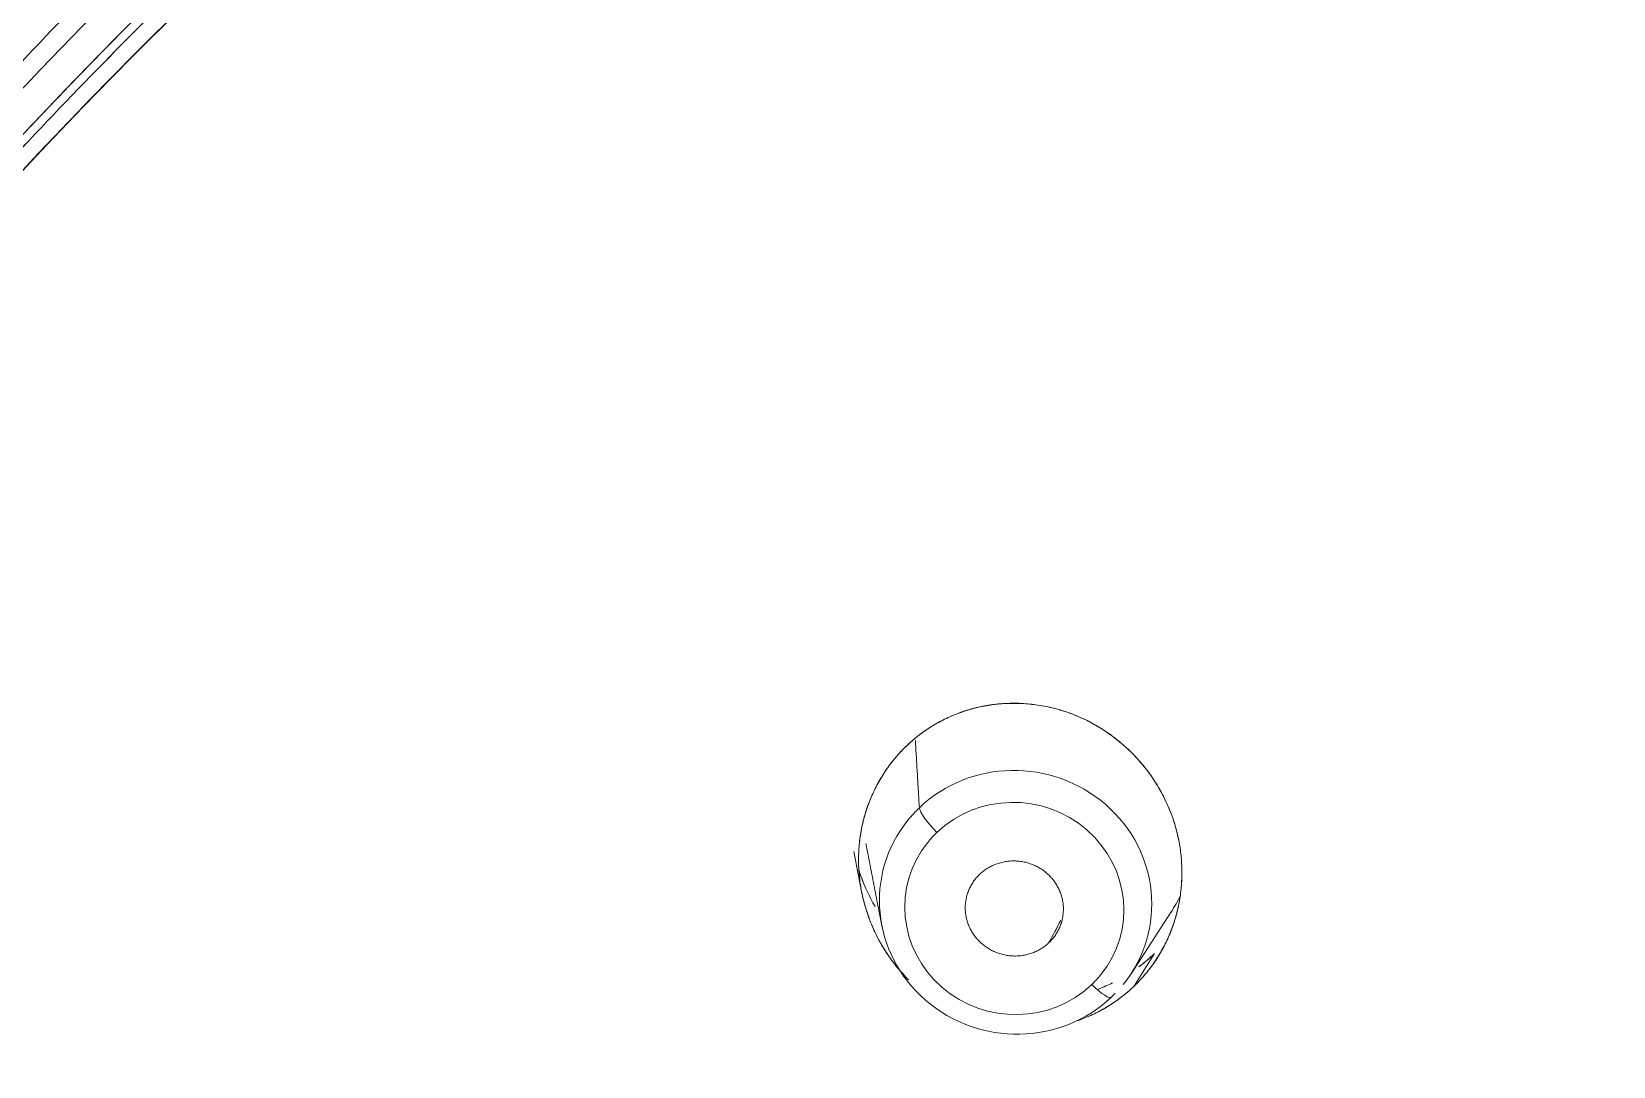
# Model space of a CAD drawing. Extents: x 6453 to 7582, y 0 to 827.
# Drawn here: x 6915.52 to 6933.23, y 524.31 to 535.89 of the extents above; entities that cross this region are included whole.
import ezdxf

# ---------------------------------------------------------------- set-up
doc = ezdxf.new("R2010")
doc.units = 0
doc.header["$LTSCALE"] = 30
doc.header["$MEASUREMENT"] = 0
doc.linetypes.add('HIDDEN2', pattern=[4.7625, 3.175, -1.5875])
doc.layers.add('1', color=7, linetype='CONTINUOUS')
doc.layers.add('2', color=1, linetype='HIDDEN2')

msp = doc.modelspace()

# ---------------------------------------------------------------- linework, layer by layer
at = {"layer": '1', "color": 7, "linetype": 'Continuous', "lineweight": 18}
for p, q in [((6924.723, 526.716), (6924.81, 526.267)), ((6924.723, 526.716), (6924.81, 526.267)), ((6927.827, 525.347), (6928.276, 526.039)), ((6927.857, 525.203), (6928.091, 525.574)), ((6927.857, 525.203), (6928.091, 525.574)), ((6928.091, 525.574), (6927.857, 525.203)), ((6928.091, 525.574), (6927.857, 525.203)), ((6928.106, 525.502), (6928.112, 525.511))]:
    msp.add_line(p, q, dxfattribs=at)
for centre, major_axis, ratio, start_param, end_param in [((6959.952, 496.519), (-59.628, 0), 0.953717, 3.141593, 6.283185), ((6959.952, 496.519), (-59.628, 0), 0.953717, 3.141593, 6.274276), ((6926.534, 526.146), (-1.498, 0.292), 0.966226, 2.66786, 5.682812), ((6926.534, 526.146), (-1.498, 0.292), 0.966226, 5.809453, 8.824405)]:
    msp.add_ellipse(centre, major_axis=major_axis, ratio=ratio, start_param=start_param, end_param=end_param, dxfattribs=at)
at = {"layer": '1', "color": 7, "linetype": 'Continuous', "lineweight": 13}
for centre, major_axis, ratio, start_param, end_param in [((6926.52, 526.077), (-1.205, 0.235), 0.966226, 2.66786, 5.682812), ((6926.534, 526.146), (-1.498, 0.292), 0.966226, 5.682812, 5.809453), ((6925.669, 527.005), (0.207, -0.217), 0.212631, 3.387792, 4.861938), ((6926.52, 526.077), (1.205, -0.235), 0.966226, 2.66786, 5.682812), ((6926.52, 526.077), (1.205, -0.235), 0.966226, 2.54122, 2.66786), ((6926.52, 526.077), (-1.205, 0.235), 0.966226, 2.54122, 2.66786), ((6927.401, 525.301), (-0.207, 0.217), 0.212631, 1.720345, 3.194492)]:
    msp.add_ellipse(centre, major_axis=major_axis, ratio=ratio, start_param=start_param, end_param=end_param, dxfattribs=at)
at = {"layer": '1', "color": 7, "linetype": 'Continuous', "lineweight": 18}
for points, knots in [([(6962.419, 439.668), (6962.999, 439.691), (6964.676, 439.78), (6967.443, 440.04), (6970.703, 440.52), (6973.93, 441.172), (6977.115, 441.992), (6980.248, 442.979), (6983.318, 444.129), (6986.318, 445.439), (6989.237, 446.905), (6992.067, 448.523), (6994.799, 450.287), (6997.425, 452.192), (6999.937, 454.232), (7002.327, 456.402), (7004.588, 458.694), (7006.713, 461.101), (7008.695, 463.617), (7010.529, 466.233), (7012.208, 468.942), (7013.729, 471.735), (7015.085, 474.604), (7016.274, 477.54), (7017.291, 480.534), (7018.133, 483.576), (7018.799, 486.659), (7019.284, 489.772), (7019.59, 492.905), (7019.713, 496.05), (7019.655, 499.196), (7019.414, 502.335), (7018.993, 505.456), (7018.391, 508.55), (7017.612, 511.608), (7016.657, 514.62), (7015.53, 517.578), (7014.233, 520.471), (7012.77, 523.292), (7011.147, 526.031), (7009.368, 528.681), (7007.439, 531.234), (7005.364, 533.681), (7003.152, 536.015), (7000.807, 538.229), (6998.339, 540.316), (6995.753, 542.27), (6993.058, 544.085), (6990.263, 545.755), (6987.375, 547.276), (6984.403, 548.643), (6981.357, 549.85), (6978.245, 550.896), (6975.078, 551.776), (6971.865, 552.489), (6968.616, 553.031), (6965.34, 553.401), (6962.047, 553.598), (6958.749, 553.622), (6955.453, 553.471), (6952.172, 553.148), (6948.914, 552.652), (6945.69, 551.986), (6942.51, 551.151), (6939.382, 550.149), (6936.317, 548.985), (6933.324, 547.661), (6930.413, 546.181), (6927.591, 544.551), (6924.868, 542.774), (6922.252, 540.857), (6919.75, 538.805), (6917.371, 536.624), (6915.122, 534.322), (6913.01, 531.904), (6911.04, 529.379), (6909.22, 526.755), (6907.554, 524.038), (6906.048, 521.238), (6904.706, 518.363), (6903.532, 515.422), (6902.531, 512.423), (6901.704, 509.377), (6901.055, 506.291), (6900.585, 503.176), (6900.295, 500.041), (6900.188, 496.896), (6900.263, 493.75), (6900.519, 490.612), (6900.956, 487.493), (6901.573, 484.402), (6902.368, 481.348), (6903.339, 478.34), (6904.481, 475.388), (6905.793, 472.5), (6907.27, 469.686), (6908.907, 466.954), (6910.699, 464.313), (6912.642, 461.769), (6914.729, 459.332), (6916.953, 457.008), (6919.309, 454.805), (6921.788, 452.73), (6924.384, 450.788), (6927.088, 448.985), (6929.892, 447.328), (6932.788, 445.82), (6935.766, 444.468), (6938.818, 443.274), (6941.935, 442.243), (6945.107, 441.377), (6948.323, 440.68), (6951.575, 440.153), (6954.634, 439.822), (6956.606, 439.702), (6957.484, 439.668)], [0, 0, 0, 0, 0.004702, 0.013606, 0.022511, 0.031416, 0.040321, 0.049226, 0.058131, 0.067035, 0.07594, 0.084844, 0.093748, 0.102652, 0.111556, 0.120459, 0.129362, 0.138265, 0.147168, 0.15607, 0.164972, 0.173874, 0.182775, 0.191676, 0.200577, 0.209478, 0.218378, 0.227279, 0.236179, 0.245079, 0.253978, 0.262878, 0.271778, 0.280678, 0.289578, 0.298478, 0.307379, 0.316279, 0.32518, 0.334081, 0.342982, 0.351884, 0.360785, 0.369687, 0.37859, 0.387493, 0.396396, 0.405299, 0.414202, 0.423106, 0.43201, 0.440914, 0.449818, 0.458723, 0.467628, 0.476532, 0.485437, 0.494342, 0.503247, 0.512152, 0.521057, 0.529962, 0.538867, 0.547772, 0.556677, 0.565582, 0.574486, 0.583391, 0.592295, 0.601199, 0.610103, 0.619007, 0.62791, 0.636813, 0.645716, 0.654619, 0.663521, 0.672423, 0.681325, 0.690226, 0.699127, 0.708028, 0.716929, 0.725829, 0.734729, 0.743629, 0.752529, 0.761429, 0.770329, 0.779229, 0.788129, 0.797029, 0.805929, 0.814829, 0.82373, 0.832631, 0.841532, 0.850433, 0.859334, 0.868236, 0.877138, 0.886041, 0.894944, 0.903847, 0.91275, 0.921653, 0.930557, 0.939461, 0.948365, 0.95727, 0.966174, 0.975079, 0.983983, 0.992888, 1, 1, 1, 1]), ([(6995.778, 451.033), (6996.33, 451.416), (6997.748, 452.443), (6999.935, 454.234), (7002.327, 456.401), (7004.588, 458.694), (7006.713, 461.101), (7008.695, 463.617), (7010.529, 466.233), (7012.208, 468.942), (7013.729, 471.735), (7015.085, 474.604), (7016.274, 477.54), (7017.291, 480.534), (7018.133, 483.576), (7018.799, 486.659), (7019.284, 489.772), (7019.59, 492.905), (7019.713, 496.05), (7019.655, 499.196), (7019.414, 502.335), (7018.993, 505.456), (7018.391, 508.55), (7017.612, 511.608), (7016.657, 514.62), (7015.53, 517.578), (7014.233, 520.471), (7012.77, 523.292), (7011.147, 526.031), (7009.368, 528.681), (7007.439, 531.234), (7005.364, 533.681), (7003.152, 536.015), (7000.807, 538.229), (6998.339, 540.316), (6995.753, 542.27), (6993.058, 544.085), (6990.263, 545.755), (6987.375, 547.276), (6984.403, 548.643), (6981.357, 549.85), (6978.245, 550.896), (6975.078, 551.776), (6971.865, 552.489), (6968.616, 553.031), (6965.34, 553.401), (6962.047, 553.598), (6958.749, 553.622), (6955.453, 553.471), (6952.172, 553.148), (6948.914, 552.652), (6945.69, 551.986), (6942.51, 551.151), (6939.382, 550.149), (6936.317, 548.985), (6933.324, 547.661), (6930.413, 546.181), (6927.591, 544.551), (6924.868, 542.774), (6922.252, 540.857), (6919.75, 538.805), (6917.371, 536.624), (6915.122, 534.322), (6913.01, 531.904), (6911.04, 529.379), (6909.22, 526.755), (6907.554, 524.038), (6906.048, 521.238), (6904.706, 518.363), (6903.532, 515.422), (6902.531, 512.423), (6901.704, 509.377), (6901.055, 506.291), (6900.585, 503.176), (6900.295, 500.041), (6900.188, 496.896), (6900.263, 493.75), (6900.519, 490.612), (6900.956, 487.493), (6901.573, 484.402), (6902.368, 481.348), (6903.339, 478.34), (6904.481, 475.388), (6905.793, 472.5), (6907.27, 469.686), (6908.907, 466.954), (6910.699, 464.313), (6912.642, 461.769), (6914.729, 459.332), (6916.954, 457.009), (6919.307, 454.804), (6921.793, 452.736), (6923.685, 451.284), (6924.774, 450.56), (6924.962, 450.437)], [0, 0, 0, 0, 0.006833, 0.017845, 0.028856, 0.039868, 0.050878, 0.061889, 0.072899, 0.083908, 0.094918, 0.105926, 0.116935, 0.127943, 0.138951, 0.149959, 0.160966, 0.171973, 0.18298, 0.193987, 0.204994, 0.216001, 0.227008, 0.238016, 0.249023, 0.26003, 0.271038, 0.282046, 0.293055, 0.304063, 0.315072, 0.326082, 0.337091, 0.348102, 0.359112, 0.370123, 0.381134, 0.392146, 0.403157, 0.414169, 0.425182, 0.436194, 0.447207, 0.45822, 0.469233, 0.480246, 0.491259, 0.502272, 0.513286, 0.524299, 0.535313, 0.546326, 0.557339, 0.568352, 0.579365, 0.590378, 0.601391, 0.612403, 0.623416, 0.634428, 0.645439, 0.656451, 0.667462, 0.678472, 0.689483, 0.700493, 0.711502, 0.722512, 0.73352, 0.744529, 0.755537, 0.766545, 0.777553, 0.78856, 0.799567, 0.810574, 0.821581, 0.832588, 0.843595, 0.854602, 0.865609, 0.876617, 0.887624, 0.898632, 0.90964, 0.920649, 0.931657, 0.942666, 0.953676, 0.964686, 0.975696, 0.986706, 0.997717, 1, 1, 1, 1]), ([(6925.316, 527.899), (6925.321, 527.904), (6925.331, 527.914), (6925.347, 527.928), (6925.363, 527.942), (6925.379, 527.957), (6925.395, 527.97), (6925.412, 527.984), (6925.428, 527.998), (6925.445, 528.011), (6925.462, 528.024), (6925.48, 528.037), (6925.497, 528.049), (6925.515, 528.062), (6925.532, 528.074), (6925.55, 528.086), (6925.568, 528.098), (6925.605, 528.121), (6925.662, 528.155), (6925.74, 528.196), (6925.819, 528.233), (6925.93, 528.278), (6926.074, 528.323), (6926.253, 528.359), (6926.437, 528.375), (6926.684, 528.372), (6926.991, 528.324), (6927.282, 528.213), (6927.496, 528.092), (6927.649, 527.986), (6927.791, 527.865), (6927.921, 527.732), (6928.036, 527.588), (6928.136, 527.435), (6928.22, 527.275), (6928.288, 527.112), (6928.34, 526.945), (6928.375, 526.776), (6928.394, 526.603), (6928.397, 526.429), (6928.385, 526.255), (6928.356, 526.084), (6928.31, 525.918), (6928.259, 525.785), (6928.21, 525.681), (6928.17, 525.606), (6928.126, 525.532), (6928.088, 525.474), (6928.056, 525.43), (6928.034, 525.4), (6928.01, 525.37), (6927.986, 525.341), (6927.962, 525.312), (6927.936, 525.284), (6927.91, 525.257), (6927.884, 525.23), (6927.866, 525.212), (6927.857, 525.203)], [0, 0, 0, 0, 0.0038, 0.007598, 0.011397, 0.015196, 0.018995, 0.022796, 0.026598, 0.030403, 0.03421, 0.038021, 0.041836, 0.045655, 0.049479, 0.053308, 0.057143, 0.060985, 0.076604, 0.092186, 0.107763, 0.123373, 0.155624, 0.187764, 0.220124, 0.253032, 0.318385, 0.382531, 0.414546, 0.446795, 0.479364, 0.511427, 0.54319, 0.575185, 0.606273, 0.636982, 0.667082, 0.697123, 0.727373, 0.757745, 0.788434, 0.818707, 0.848865, 0.879215, 0.894315, 0.90939, 0.924476, 0.939614, 0.946357, 0.953083, 0.959796, 0.9665, 0.973198, 0.979894, 0.98659, 0.993291, 1, 1, 1, 1]), ([(6925.316, 527.899), (6925.321, 527.904), (6925.331, 527.914), (6925.347, 527.928), (6925.363, 527.942), (6925.379, 527.957), (6925.395, 527.97), (6925.412, 527.984), (6925.428, 527.998), (6925.445, 528.011), (6925.462, 528.024), (6925.48, 528.037), (6925.497, 528.049), (6925.515, 528.062), (6925.532, 528.074), (6925.55, 528.086), (6925.568, 528.098), (6925.605, 528.121), (6925.662, 528.155), (6925.74, 528.196), (6925.819, 528.233), (6925.93, 528.278), (6926.074, 528.323), (6926.253, 528.359), (6926.437, 528.375), (6926.684, 528.372), (6926.991, 528.324), (6927.282, 528.213), (6927.496, 528.092), (6927.649, 527.986), (6927.791, 527.865), (6927.921, 527.732), (6928.036, 527.588), (6928.136, 527.435), (6928.22, 527.275), (6928.288, 527.112), (6928.34, 526.945), (6928.375, 526.776), (6928.394, 526.603), (6928.397, 526.429), (6928.385, 526.255), (6928.356, 526.084), (6928.31, 525.918), (6928.259, 525.785), (6928.21, 525.681), (6928.17, 525.606), (6928.126, 525.532), (6928.088, 525.474), (6928.056, 525.43), (6928.034, 525.4), (6928.01, 525.37), (6927.986, 525.341), (6927.962, 525.312), (6927.936, 525.284), (6927.91, 525.257), (6927.884, 525.23), (6927.866, 525.212), (6927.857, 525.203)], [0, 0, 0, 0, 0.0038, 0.007598, 0.011397, 0.015196, 0.018995, 0.022796, 0.026598, 0.030403, 0.03421, 0.038021, 0.041836, 0.045655, 0.049479, 0.053308, 0.057143, 0.060985, 0.076604, 0.092186, 0.107763, 0.123373, 0.155624, 0.187764, 0.220124, 0.253032, 0.318385, 0.382531, 0.414546, 0.446795, 0.479364, 0.511427, 0.54319, 0.575185, 0.606273, 0.636982, 0.667082, 0.697123, 0.727373, 0.757745, 0.788434, 0.818707, 0.848865, 0.879215, 0.894315, 0.90939, 0.924476, 0.939614, 0.946357, 0.953083, 0.959796, 0.9665, 0.973198, 0.979894, 0.98659, 0.993291, 1, 1, 1, 1]), ([(6927.857, 525.203), (6927.862, 525.208), (6927.872, 525.218), (6927.887, 525.233), (6927.901, 525.247), (6927.916, 525.263), (6927.93, 525.278), (6927.944, 525.293), (6927.958, 525.309), (6927.972, 525.325), (6927.986, 525.341), (6927.999, 525.357), (6928.013, 525.374), (6928.026, 525.39), (6928.039, 525.407), (6928.052, 525.424), (6928.064, 525.441), (6928.089, 525.476), (6928.125, 525.53), (6928.169, 525.604), (6928.21, 525.68), (6928.258, 525.782), (6928.308, 525.913), (6928.354, 526.078), (6928.385, 526.251), (6928.398, 526.421), (6928.395, 526.589), (6928.378, 526.757), (6928.343, 526.932), (6928.292, 527.1), (6928.224, 527.268), (6928.135, 527.439), (6928.041, 527.58), (6927.965, 527.677), (6927.922, 527.726), (6927.886, 527.766), (6927.842, 527.813), (6927.786, 527.867), (6927.726, 527.92), (6927.68, 527.959), (6927.654, 527.979), (6927.637, 527.992), (6927.61, 528.012), (6927.55, 528.055), (6927.454, 528.116), (6927.346, 528.176), (6927.243, 528.223), (6927.13, 528.269), (6926.985, 528.315), (6926.808, 528.353), (6926.683, 528.367), (6926.588, 528.373), (6926.522, 528.375), (6926.427, 528.373), (6926.336, 528.366), (6926.217, 528.351), (6926.07, 528.321), (6925.928, 528.276), (6925.818, 528.232), (6925.738, 528.195), (6925.66, 528.154), (6925.599, 528.118), (6925.553, 528.088), (6925.521, 528.067), (6925.49, 528.044), (6925.459, 528.022), (6925.429, 527.998), (6925.4, 527.974), (6925.371, 527.95), (6925.343, 527.925), (6925.325, 527.908), (6925.316, 527.899)], [0, 0, 0, 0, 0.003693, 0.007392, 0.011098, 0.014808, 0.018525, 0.022248, 0.025977, 0.029711, 0.033452, 0.037199, 0.040952, 0.044711, 0.048476, 0.052247, 0.056024, 0.059807, 0.075055, 0.090294, 0.105528, 0.120758, 0.149848, 0.179737, 0.210774, 0.242196, 0.269447, 0.298393, 0.330356, 0.362922, 0.389482, 0.424703, 0.463081, 0.47733, 0.488452, 0.496937, 0.50529, 0.521692, 0.537645, 0.546919, 0.553099, 0.554789, 0.558238, 0.570493, 0.593289, 0.617364, 0.634984, 0.652232, 0.681356, 0.714525, 0.747, 0.747605, 0.764926, 0.781637, 0.797697, 0.813186, 0.845307, 0.876924, 0.892533, 0.908122, 0.923692, 0.939243, 0.946089, 0.952911, 0.95971, 0.966484, 0.973235, 0.979962, 0.986665, 0.993344, 1, 1, 1, 1]), ([(6927.857, 525.203), (6927.862, 525.208), (6927.872, 525.218), (6927.887, 525.233), (6927.901, 525.247), (6927.916, 525.263), (6927.93, 525.278), (6927.944, 525.293), (6927.958, 525.309), (6927.972, 525.325), (6927.986, 525.341), (6927.999, 525.357), (6928.013, 525.374), (6928.026, 525.39), (6928.039, 525.407), (6928.052, 525.424), (6928.064, 525.441), (6928.089, 525.476), (6928.125, 525.53), (6928.169, 525.604), (6928.21, 525.68), (6928.258, 525.782), (6928.308, 525.913), (6928.354, 526.078), (6928.385, 526.251), (6928.398, 526.421), (6928.395, 526.589), (6928.378, 526.757), (6928.343, 526.932), (6928.292, 527.1), (6928.224, 527.268), (6928.135, 527.439), (6928.041, 527.58), (6927.965, 527.677), (6927.922, 527.726), (6927.886, 527.766), (6927.842, 527.813), (6927.786, 527.867), (6927.726, 527.92), (6927.68, 527.959), (6927.654, 527.979), (6927.637, 527.992), (6927.61, 528.012), (6927.55, 528.055), (6927.454, 528.116), (6927.346, 528.176), (6927.243, 528.223), (6927.13, 528.269), (6926.985, 528.315), (6926.808, 528.353), (6926.683, 528.367), (6926.588, 528.373), (6926.522, 528.375), (6926.427, 528.373), (6926.336, 528.366), (6926.217, 528.351), (6926.07, 528.321), (6925.928, 528.276), (6925.818, 528.232), (6925.738, 528.195), (6925.66, 528.154), (6925.599, 528.118), (6925.553, 528.088), (6925.521, 528.067), (6925.49, 528.044), (6925.459, 528.022), (6925.429, 527.998), (6925.4, 527.974), (6925.371, 527.95), (6925.343, 527.925), (6925.325, 527.908), (6925.316, 527.899)], [0, 0, 0, 0, 0.003693, 0.007392, 0.011098, 0.014808, 0.018525, 0.022248, 0.025977, 0.029711, 0.033452, 0.037199, 0.040952, 0.044711, 0.048476, 0.052247, 0.056024, 0.059807, 0.075055, 0.090294, 0.105528, 0.120758, 0.149848, 0.179737, 0.210774, 0.242196, 0.269447, 0.298393, 0.330356, 0.362922, 0.389482, 0.424703, 0.463081, 0.47733, 0.488452, 0.496937, 0.50529, 0.521692, 0.537645, 0.546919, 0.553099, 0.554789, 0.558238, 0.570493, 0.593289, 0.617364, 0.634984, 0.652232, 0.681356, 0.714525, 0.747, 0.747605, 0.764926, 0.781637, 0.797697, 0.813186, 0.845307, 0.876924, 0.892533, 0.908122, 0.923692, 0.939243, 0.946089, 0.952911, 0.95971, 0.966484, 0.973235, 0.979962, 0.986665, 0.993344, 1, 1, 1, 1]), ([(6925.333, 525.282), (6925.328, 525.287), (6925.28, 525.336), (6925.193, 525.434), (6925.083, 525.586), (6924.987, 525.749), (6924.909, 525.922), (6924.847, 526.101), (6924.808, 526.264), (6924.787, 526.407), (6924.777, 526.53), (6924.775, 526.672), (6924.785, 526.833), (6924.815, 527.008), (6924.861, 527.179), (6924.913, 527.315), (6924.962, 527.42), (6925.002, 527.496), (6925.046, 527.57), (6925.085, 527.628), (6925.116, 527.672), (6925.139, 527.702), (6925.162, 527.732), (6925.186, 527.761), (6925.211, 527.79), (6925.236, 527.818), (6925.262, 527.846), (6925.288, 527.873), (6925.307, 527.89), (6925.316, 527.899)], [0, 0, 0, 0, 0.007049, 0.070363, 0.133885, 0.198231, 0.262735, 0.32727, 0.391799, 0.433908, 0.475949, 0.518113, 0.579712, 0.641309, 0.701783, 0.762133, 0.792, 0.821824, 0.851669, 0.881601, 0.894823, 0.908015, 0.921183, 0.934333, 0.94747, 0.9606, 0.973727, 0.986859, 1, 1, 1, 1]), ([(6925.316, 527.899), (6925.311, 527.894), (6925.301, 527.885), (6925.286, 527.87), (6925.271, 527.855), (6925.256, 527.84), (6925.242, 527.825), (6925.228, 527.809), (6925.214, 527.793), (6925.2, 527.777), (6925.186, 527.761), (6925.173, 527.745), (6925.159, 527.728), (6925.146, 527.712), (6925.133, 527.695), (6925.12, 527.678), (6925.108, 527.66), (6925.083, 527.625), (6925.047, 527.571), (6925.002, 527.497), (6924.962, 527.42), (6924.914, 527.317), (6924.863, 527.184), (6924.816, 527.016), (6924.786, 526.838), (6924.773, 526.655), (6924.779, 526.47), (6924.803, 526.291), (6924.837, 526.14), (6924.875, 526.02), (6924.914, 525.914), (6924.963, 525.803), (6925.021, 525.691), (6925.079, 525.596), (6925.137, 525.512), (6925.212, 525.413), (6925.281, 525.334), (6925.331, 525.284), (6925.338, 525.277)], [0, 0, 0, 0, 0.007237, 0.014487, 0.021751, 0.029027, 0.036316, 0.043619, 0.050934, 0.058263, 0.065604, 0.072959, 0.080327, 0.087708, 0.095103, 0.10251, 0.109931, 0.117365, 0.147325, 0.177305, 0.207305, 0.237326, 0.294978, 0.35471, 0.417159, 0.480782, 0.542297, 0.606772, 0.665449, 0.700144, 0.735582, 0.780532, 0.823394, 0.864173, 0.893469, 0.927387, 0.990742, 1, 1, 1, 1]), ([(6925.333, 525.282), (6925.328, 525.287), (6925.28, 525.336), (6925.193, 525.434), (6925.083, 525.586), (6924.987, 525.749), (6924.909, 525.922), (6924.847, 526.101), (6924.808, 526.264), (6924.787, 526.407), (6924.777, 526.53), (6924.775, 526.672), (6924.785, 526.833), (6924.815, 527.008), (6924.861, 527.179), (6924.913, 527.315), (6924.962, 527.42), (6925.002, 527.496), (6925.046, 527.57), (6925.085, 527.628), (6925.116, 527.672), (6925.139, 527.702), (6925.162, 527.732), (6925.186, 527.761), (6925.211, 527.79), (6925.236, 527.818), (6925.262, 527.846), (6925.288, 527.873), (6925.307, 527.89), (6925.316, 527.899)], [0, 0, 0, 0, 0.007049, 0.070363, 0.133885, 0.198231, 0.262735, 0.32727, 0.391799, 0.433908, 0.475949, 0.518113, 0.579712, 0.641309, 0.701783, 0.762133, 0.792, 0.821824, 0.851669, 0.881601, 0.894823, 0.908015, 0.921183, 0.934333, 0.94747, 0.9606, 0.973727, 0.986859, 1, 1, 1, 1]), ([(6925.316, 527.899), (6925.311, 527.894), (6925.301, 527.885), (6925.286, 527.87), (6925.271, 527.855), (6925.256, 527.84), (6925.242, 527.825), (6925.228, 527.809), (6925.214, 527.793), (6925.2, 527.777), (6925.186, 527.761), (6925.173, 527.745), (6925.159, 527.728), (6925.146, 527.712), (6925.133, 527.695), (6925.12, 527.678), (6925.108, 527.66), (6925.083, 527.625), (6925.047, 527.571), (6925.002, 527.497), (6924.962, 527.42), (6924.914, 527.317), (6924.863, 527.184), (6924.816, 527.016), (6924.786, 526.838), (6924.773, 526.655), (6924.779, 526.47), (6924.803, 526.291), (6924.837, 526.14), (6924.875, 526.02), (6924.914, 525.914), (6924.963, 525.803), (6925.021, 525.691), (6925.079, 525.596), (6925.137, 525.512), (6925.212, 525.413), (6925.281, 525.334), (6925.331, 525.284), (6925.338, 525.277)], [0, 0, 0, 0, 0.007237, 0.014487, 0.021751, 0.029027, 0.036316, 0.043619, 0.050934, 0.058263, 0.065604, 0.072959, 0.080327, 0.087708, 0.095103, 0.10251, 0.109931, 0.117365, 0.147325, 0.177305, 0.207305, 0.237326, 0.294978, 0.35471, 0.417159, 0.480782, 0.542297, 0.606772, 0.665449, 0.700144, 0.735582, 0.780532, 0.823394, 0.864173, 0.893469, 0.927387, 0.990742, 1, 1, 1, 1]), ([(6924.849, 526.322), (6924.848, 526.323), (6924.833, 526.359), (6924.808, 526.422), (6924.787, 526.484), (6924.778, 526.51)], [0, 0, 0, 0, 0.021024, 0.58527, 1, 1, 1, 1]), ([(6924.849, 526.322), (6924.848, 526.323), (6924.833, 526.359), (6924.808, 526.422), (6924.787, 526.484), (6924.778, 526.51)], [0, 0, 0, 0, 0.021014, 0.584979, 1, 1, 1, 1]), ([(6924.778, 526.508), (6924.798, 526.446), (6924.845, 526.321), (6924.912, 526.185), (6924.955, 526.11), (6924.964, 526.095)], [0, 0, 0, 0, 0.429869, 0.88169, 1, 1, 1, 1]), ([(6924.778, 526.508), (6924.798, 526.446), (6924.845, 526.321), (6924.912, 526.185), (6924.955, 526.11), (6924.964, 526.095)], [0, 0, 0, 0, 0.429869, 0.88169, 1, 1, 1, 1]), ([(6928.091, 525.574), (6928.086, 525.569), (6928.076, 525.559), (6928.06, 525.544), (6928.044, 525.529), (6928.027, 525.515), (6928.011, 525.501), (6927.994, 525.487), (6927.977, 525.473), (6927.96, 525.459), (6927.943, 525.446), (6927.927, 525.433), (6927.917, 525.426), (6927.912, 525.423)], [0, 0, 0, 0, 0.092547, 0.185231, 0.278051, 0.371009, 0.464104, 0.557338, 0.650711, 0.744224, 0.837877, 0.931671, 1, 1, 1, 1]), ([(6927.912, 525.423), (6927.919, 525.428), (6927.937, 525.441), (6927.966, 525.464), (6927.998, 525.49), (6928.03, 525.517), (6928.061, 525.545), (6928.081, 525.564), (6928.091, 525.574)], [0, 0, 0, 0, 0.107939, 0.286334, 0.464644, 0.642962, 0.821383, 1, 1, 1, 1]), ([(6928.091, 525.574), (6928.086, 525.569), (6928.076, 525.559), (6928.06, 525.544), (6928.044, 525.529), (6928.027, 525.515), (6928.011, 525.501), (6927.994, 525.487), (6927.977, 525.473), (6927.96, 525.459), (6927.943, 525.446), (6927.927, 525.433), (6927.917, 525.426), (6927.912, 525.423)], [0, 0, 0, 0, 0.092547, 0.185231, 0.278051, 0.371009, 0.464104, 0.557338, 0.650711, 0.744224, 0.837877, 0.931671, 1, 1, 1, 1]), ([(6927.912, 525.423), (6927.919, 525.428), (6927.937, 525.441), (6927.966, 525.464), (6927.998, 525.49), (6928.03, 525.517), (6928.061, 525.545), (6928.081, 525.564), (6928.091, 525.574)], [0, 0, 0, 0, 0.107939, 0.286334, 0.464644, 0.642962, 0.821383, 1, 1, 1, 1]), ([(6927.857, 525.203), (6927.852, 525.198), (6927.841, 525.189), (6927.825, 525.174), (6927.809, 525.16), (6927.793, 525.145), (6927.776, 525.131), (6927.76, 525.118), (6927.743, 525.104), (6927.726, 525.091), (6927.709, 525.078), (6927.692, 525.065), (6927.675, 525.052), (6927.657, 525.04), (6927.64, 525.028), (6927.622, 525.016), (6927.604, 525.004), (6927.567, 524.981), (6927.512, 524.947), (6927.435, 524.907), (6927.356, 524.871), (6927.277, 524.839), (6927.224, 524.82), (6927.198, 524.812)], [0, 0, 0, 0, 0.027981, 0.055924, 0.083837, 0.111721, 0.139583, 0.167428, 0.195258, 0.223081, 0.250899, 0.278718, 0.306543, 0.334378, 0.362227, 0.390097, 0.41799, 0.445912, 0.557755, 0.66947, 0.781361, 0.89373, 1, 1, 1, 1]), ([(6927.198, 524.811), (6927.224, 524.82), (6927.277, 524.839), (6927.357, 524.871), (6927.436, 524.908), (6927.513, 524.948), (6927.574, 524.985), (6927.62, 525.014), (6927.651, 525.036), (6927.683, 525.058), (6927.713, 525.081), (6927.743, 525.104), (6927.772, 525.128), (6927.801, 525.153), (6927.829, 525.178), (6927.848, 525.195), (6927.857, 525.203)], [0, 0, 0, 0, 0.106719, 0.219234, 0.331847, 0.44457, 0.557415, 0.607135, 0.656717, 0.706161, 0.755469, 0.804642, 0.85368, 0.902585, 0.951358, 1, 1, 1, 1]), ([(6927.857, 525.203), (6927.852, 525.198), (6927.841, 525.189), (6927.825, 525.174), (6927.809, 525.16), (6927.793, 525.145), (6927.776, 525.131), (6927.76, 525.118), (6927.743, 525.104), (6927.726, 525.091), (6927.709, 525.078), (6927.692, 525.065), (6927.675, 525.052), (6927.657, 525.04), (6927.64, 525.028), (6927.622, 525.016), (6927.604, 525.004), (6927.567, 524.981), (6927.512, 524.947), (6927.435, 524.907), (6927.356, 524.871), (6927.277, 524.839), (6927.224, 524.82), (6927.198, 524.812)], [0, 0, 0, 0, 0.027981, 0.055924, 0.083837, 0.111721, 0.139583, 0.167428, 0.195258, 0.223081, 0.250899, 0.278718, 0.306543, 0.334378, 0.362227, 0.390097, 0.41799, 0.445912, 0.557755, 0.66947, 0.781361, 0.89373, 1, 1, 1, 1]), ([(6927.198, 524.811), (6927.224, 524.82), (6927.277, 524.839), (6927.357, 524.871), (6927.436, 524.908), (6927.513, 524.948), (6927.574, 524.985), (6927.62, 525.014), (6927.651, 525.036), (6927.683, 525.058), (6927.713, 525.081), (6927.743, 525.104), (6927.772, 525.128), (6927.801, 525.153), (6927.829, 525.178), (6927.848, 525.195), (6927.857, 525.203)], [0, 0, 0, 0, 0.106719, 0.219234, 0.331847, 0.44457, 0.557415, 0.607135, 0.656717, 0.706161, 0.755469, 0.804642, 0.85368, 0.902585, 0.951358, 1, 1, 1, 1]), ([(6927.619, 525.244), (6927.595, 525.232), (6927.542, 525.207), (6927.488, 525.185), (6927.458, 525.173), (6927.458, 525.173)], [0, 0, 0, 0, 0.459473, 0.999921, 1, 1, 1, 1]), ([(6927.619, 525.244), (6927.595, 525.232), (6927.542, 525.207), (6927.488, 525.185), (6927.458, 525.173), (6927.458, 525.173)], [0, 0, 0, 0, 0.459473, 0.999921, 1, 1, 1, 1])]:
    msp.add_open_spline(points, degree=3, knots=knots, dxfattribs=at)
for points, weights, knots in [([(7019.58, 496.519), (7019.58, 553.388), (6959.952, 553.388), (6900.323, 553.388), (6900.323, 496.519)], [1, 0.707106781187, 1, 0.707106781187, 1], [0, 0, 0, 0.5, 0.5, 1, 1, 1]), ([(7019.58, 496.519), (7019.58, 553.388), (6959.952, 553.388), (6900.852, 553.388), (6900.326, 497.026)], [1, 0.707106781187, 1, 0.708948655878, 0.996339416072], [0, 0, 0, 0.501577, 0.501577, 1, 1, 1]), ([(6926.132, 526.459), (6926.521, 526.829), (6926.909, 526.448), (6927.297, 526.066), (6926.908, 525.695)], [1, 0.707106781187, 1, 0.707106781187, 1], [0, 0, 0, 0.5, 0.5, 1, 1, 1]), ([(6926.908, 525.695), (6926.519, 525.325), (6926.131, 525.706), (6925.743, 526.088), (6926.132, 526.459)], [1, 0.707106781187, 1, 0.707106781187, 1], [0, 0, 0, 0.5, 0.5, 1, 1, 1])]:
    msp.add_rational_spline(points, weights, degree=2, knots=knots, dxfattribs=at)
at = {"layer": '1', "color": 7, "linetype": 'Continuous', "lineweight": 13}
for points, degree in [([(6925.412, 527.959), (6925.457, 527.204)], 1), ([(6926.908, 525.695), (6926.952, 525.778), (6926.996, 525.861), (6927.04, 525.944)], 3)]:
    msp.add_open_spline(points, degree=degree, dxfattribs=at)
at = {"layer": '1', "color": 7, "linetype": 'Continuous', "lineweight": 18}
for points, degree in [([(6924.859, 526.804), (6925.038, 525.877)], 1), ([(6928.382, 526.224), (6928.35, 526.16), (6928.314, 526.098), (6928.275, 526.037)], 3), ([(6927.608, 525.084), (6927.646, 525.128)], 1)]:
    msp.add_open_spline(points, degree=degree, dxfattribs=at)
at = {"layer": '2', "color": 7, "linetype": 'Continuous', "lineweight": 18}
msp.add_ellipse((6959.952, 496.914), major_axis=(-59.996, 0), ratio=0.953717, start_param=4.712389, end_param=6.214512, dxfattribs=at)
msp.add_ellipse((6959.952, 496.914), major_axis=(-59.996, 0), ratio=0.953717, start_param=4.712389, end_param=6.214512, dxfattribs=at)
msp.add_open_spline([(6959.952, 554.617), (6958.817, 554.617), (6957.225, 554.574), (6954.873, 554.419), (6952.866, 554.228), (6950.479, 553.909), (6947.981, 553.475), (6945.381, 552.909), (6942.72, 552.206), (6940.027, 551.363), (6937.323, 550.377), (6934.628, 549.247), (6931.958, 547.974), (6929.329, 546.557), (6926.752, 545), (6924.241, 543.305), (6921.806, 541.476), (6919.458, 539.515), (6917.207, 537.429), (6915.062, 535.221), (6913.03, 532.897), (6911.115, 530.458), (6909.326, 527.907), (6907.673, 525.253), (6906.164, 522.51), (6904.808, 519.685), (6903.609, 516.787), (6902.572, 513.825), (6901.702, 510.808), (6900.999, 507.744), (6900.635, 505.566), (6900.47, 504.417), (6900.454, 504.306)], degree=3, knots=[0, 0, 0, 0, 0.03946, 0.05546, 0.082036, 0.109665, 0.13934, 0.170353, 0.202419, 0.23531, 0.268863, 0.302957, 0.337499, 0.372418, 0.407657, 0.44317, 0.47892, 0.514876, 0.551012, 0.587307, 0.623741, 0.660339, 0.697303, 0.734401, 0.77158, 0.808831, 0.846149, 0.883526, 0.920958, 0.958442, 0.995976, 1, 1, 1, 1], dxfattribs=at)
msp.add_open_spline([(6959.952, 554.617), (6958.817, 554.617), (6957.225, 554.574), (6954.873, 554.419), (6952.866, 554.228), (6950.479, 553.909), (6947.981, 553.475), (6945.381, 552.909), (6942.72, 552.206), (6940.027, 551.363), (6937.323, 550.377), (6934.628, 549.247), (6931.958, 547.974), (6929.329, 546.557), (6926.752, 545), (6924.241, 543.305), (6921.806, 541.476), (6919.458, 539.515), (6917.207, 537.429), (6915.062, 535.221), (6913.03, 532.897), (6911.115, 530.458), (6909.326, 527.907), (6907.673, 525.253), (6906.164, 522.51), (6904.808, 519.685), (6903.609, 516.787), (6902.572, 513.825), (6901.702, 510.808), (6900.999, 507.744), (6900.635, 505.566), (6900.47, 504.417), (6900.454, 504.306)], degree=3, knots=[0, 0, 0, 0, 0.03946, 0.05546, 0.082036, 0.109665, 0.13934, 0.170353, 0.202419, 0.23531, 0.268863, 0.302957, 0.337499, 0.372418, 0.407657, 0.44317, 0.47892, 0.514876, 0.551012, 0.587307, 0.623741, 0.660339, 0.697303, 0.734401, 0.77158, 0.808831, 0.846149, 0.883526, 0.920958, 0.958442, 0.995976, 1, 1, 1, 1], dxfattribs=at)
for points, weights, knots in [([(7019.501, 500.826), (7016.991, 534.77), (6984.455, 548.738), (6983.009, 549.359), (6981.53, 549.906), (6927.32, 569.95), (6904.88, 518.796), (6901.202, 510.411), (6900.444, 501.351)], [0.925008169637, 0.825553196241, 1, 0.999647191397, 1, 0.716378052159, 1, 0.939059780537, 0.904307311186], [0, 0, 0, 0.343999, 0.343999, 0.358407, 0.358407, 0.886526, 0.886526, 1, 1, 1]), ([(6981.53, 549.906), (6927.32, 569.95), (6904.88, 518.796), (6901.688, 511.52), (6900.691, 503.69)], [1, 0.716378052159, 1, 0.946687935418, 0.913417875706], [0, 0, 0, 0.841773, 0.841773, 1, 1, 1])]:
    msp.add_rational_spline(points, weights, degree=2, knots=knots, dxfattribs=at)

doc.saveas('drawing.dxf')
